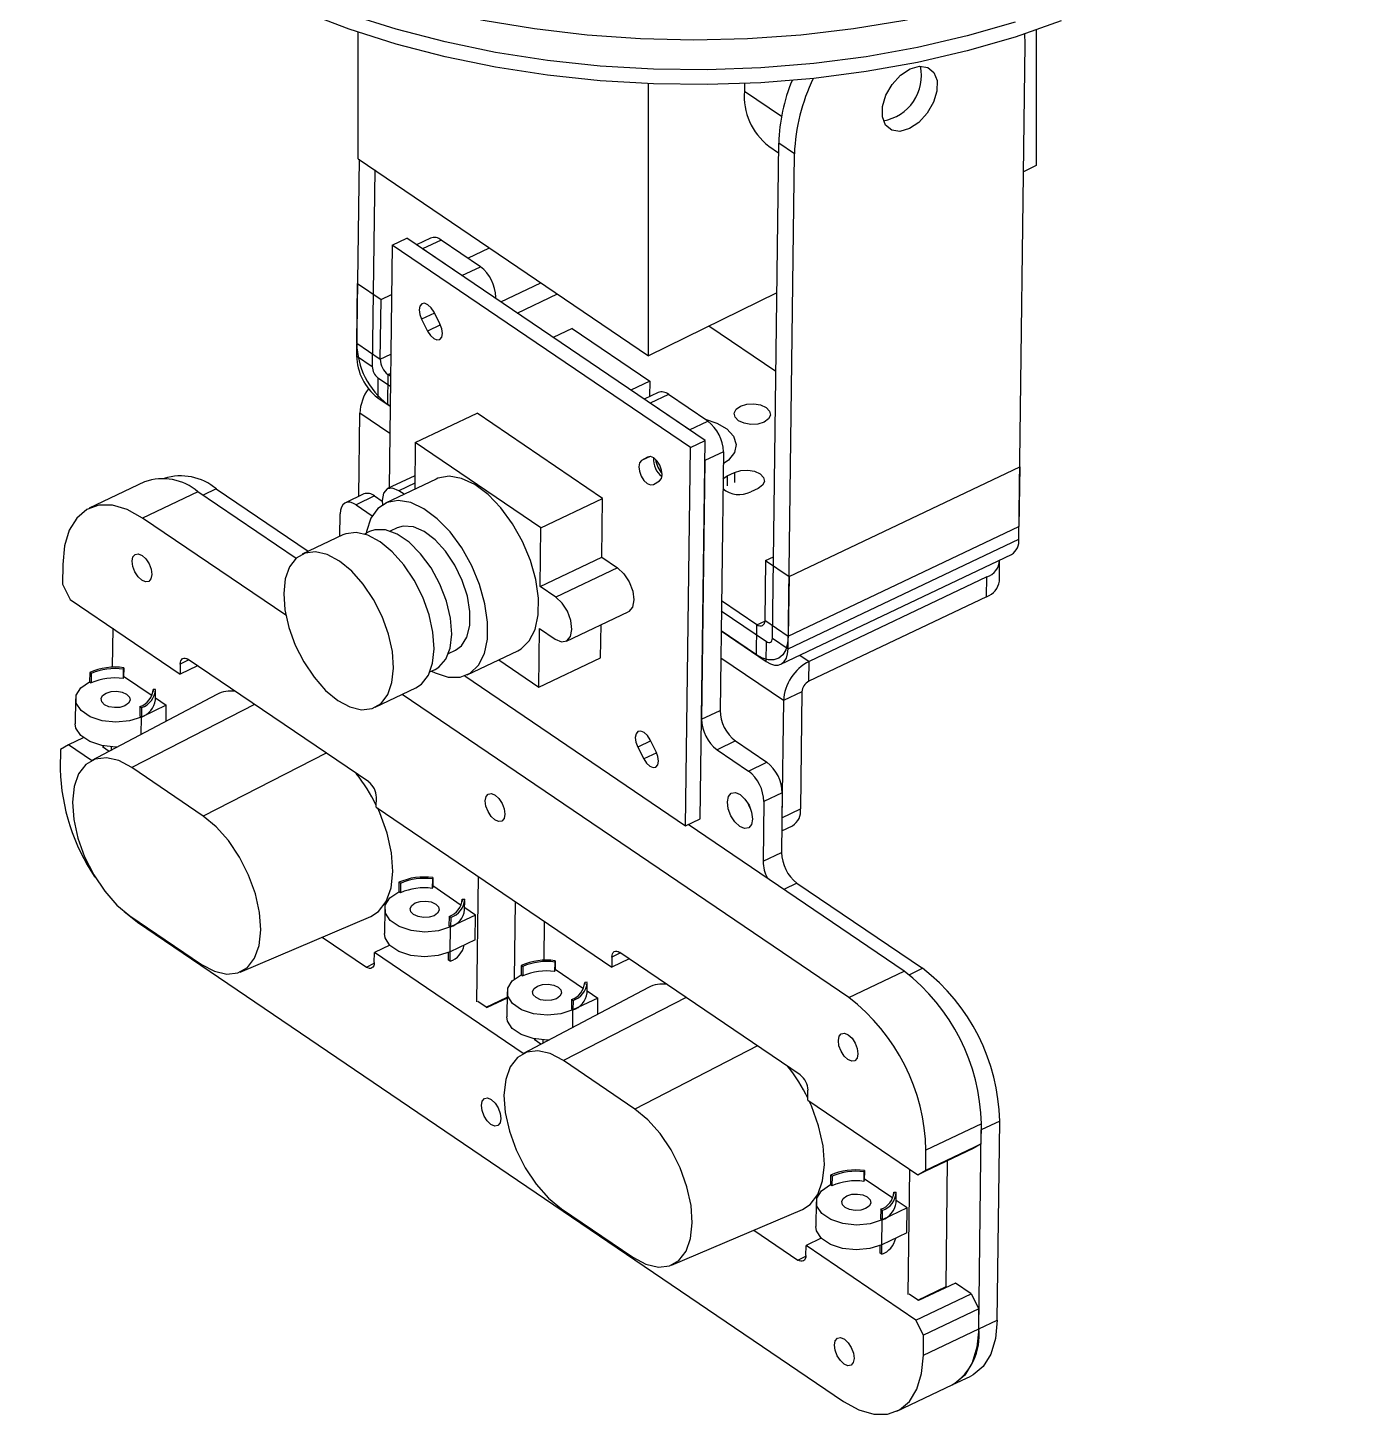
# Model space of a CAD drawing. Header units: millimetres. Extents: x 0 to 597, y 0 to 420.
# Drawn here: x 188.96 to 225.63, y 72.03 to 110.19 of the extents above; entities that cross this region are included whole.
import ezdxf

# ---------------------------------------------------------------- set-up
doc = ezdxf.new("R2010")
doc.units = ezdxf.units.MM

msp = doc.modelspace()

# ---------------------------------------------------------------- linework, layer by layer
at = {"color": 7, "linetype": 'Continuous', "lineweight": 25}
for p, q in [((198.052, 106.584), (198.052, 110.064)), ((216.405, 109.743), (216.398, 110.019)), ((216.707, 110.123), (216.707, 106.395)), ((216.231, 96.115), (216.405, 109.743)), ((206.041, 101.16), (206.041, 108.646)), ((208.682, 108.652), (208.682, 108.444)), ((209.349, 106.933), (209.621, 106.748)), ((209.451, 93.386), (209.625, 107.015)), ((210.057, 106.721), (209.625, 107.015)), ((198.077, 106.568), (198.007, 101.156)), ((198.052, 106.584), (206.041, 101.16)), ((209.882, 93.093), (210.057, 106.721)), ((198.508, 106.275), (198.439, 100.863)), ((216.707, 106.395), (216.36, 106.225)), ((198.989, 104.203), (198.904, 97.521)), ((198.989, 104.203), (199.395, 104.396)), ((207.194, 98.632), (198.989, 104.203)), ((207.6, 98.825), (199.395, 104.396)), ((200.041, 104.399), (199.659, 104.217)), ((200.335, 104.345), (199.827, 104.103)), ((201.414, 103.612), (200.335, 104.345)), ((200.907, 103.37), (199.827, 104.103)), ((201.072, 103.844), (201.669, 104.128)), ((200.907, 103.37), (201.414, 103.612)), ((198.012, 101.502), (198.033, 103.145)), ((198.033, 103.145), (198.681, 102.705)), ((198.66, 101.062), (198.681, 102.705)), ((198.681, 102.705), (198.972, 102.844)), ((201.839, 102.737), (201.839, 102.771)), ((209.572, 102.893), (206.041, 101.16)), ((200.304, 102.036), (200.139, 102.363)), ((199.798, 102.165), (199.963, 101.838)), ((203.938, 101.911), (203.419, 101.664)), ((203.938, 101.911), (206.075, 100.46)), ((209.544, 100.728), (207.705, 101.977)), ((198.007, 101.156), (198.439, 100.863)), ((198.012, 101.502), (198.66, 101.062)), ((198.596, 100.553), (198.589, 100.005)), ((198.596, 100.553), (198.939, 100.32)), ((198.872, 100.642), (198.862, 99.82)), ((198.943, 100.594), (198.872, 100.642)), ((206.075, 100.46), (205.556, 100.213)), ((206.075, 100.46), (206.07, 100.036)), ((198.589, 100.005), (198.932, 99.772)), ((206.303, 100.147), (205.921, 99.965)), ((206.596, 100.093), (206.088, 99.851)), ((207.676, 99.36), (206.596, 100.093)), ((198.932, 99.772), (198.862, 99.82)), ((207.168, 99.118), (206.088, 99.851)), ((198.067, 97.288), (198.096, 99.584)), ((199.624, 98.768), (201.325, 99.577)), ((204.78, 97.232), (201.325, 99.577)), ((207.168, 99.118), (207.676, 99.36)), ((199.624, 98.768), (199.608, 97.485)), ((203.079, 96.422), (199.624, 98.768)), ((207.061, 88.225), (207.194, 98.632)), ((207.194, 98.632), (207.6, 98.825)), ((207.467, 88.418), (207.6, 98.825)), ((208.101, 98.519), (207.593, 98.277)), ((208.101, 98.519), (208.01, 91.398)), ((206.017, 98.372), (205.846, 98.273)), ((207.593, 98.277), (207.502, 91.157)), ((209.908, 95.082), (216.256, 98.104)), ((216.256, 98.104), (216.235, 96.461)), ((200.199, 97.766), (198.802, 97.101)), ((199.612, 97.858), (198.863, 97.502)), ((206.176, 97.619), (206.347, 97.718)), ((208.091, 97.773), (208.206, 97.853)), ((208.206, 97.853), (208.409, 97.95)), ((192.176, 97.688), (190.652, 96.963)), ((193.644, 97.417), (192.12, 96.692)), ((196.344, 95.584), (193.644, 97.417)), ((194.149, 97.495), (196.679, 95.777)), ((198.209, 97.356), (197.701, 97.114)), ((199.317, 97.346), (199.172, 97.445)), ((209.057, 97.51), (208.854, 97.413)), ((198.503, 97.301), (197.995, 97.06)), ((197.995, 97.06), (198.439, 96.758)), ((198.503, 97.301), (198.711, 97.16)), ((203.079, 96.422), (204.78, 97.232)), ((204.759, 95.616), (204.78, 97.232)), ((196.061, 94.016), (192.12, 96.692)), ((197.548, 96.191), (197.556, 96.805)), ((197.629, 96.229), (196.511, 95.697)), ((198.364, 96.321), (198.222, 96.253)), ((199.124, 96.424), (198.931, 96.332)), ((203.058, 94.806), (203.079, 96.422)), ((209.887, 93.439), (216.235, 96.461)), ((209.882, 93.093), (216.231, 96.115)), ((189.926, 95.419), (189.919, 94.872)), ((203.058, 94.806), (204.759, 95.616)), ((204.759, 95.616), (205.191, 95.323)), ((209.26, 95.522), (209.239, 93.879)), ((209.26, 95.522), (209.479, 95.626)), ((209.26, 95.522), (209.908, 95.082)), ((209.684, 92.67), (216.032, 95.692)), ((215.697, 94.955), (215.704, 95.503)), ((205.191, 95.323), (203.49, 94.513)), ((209.908, 95.082), (209.887, 93.439)), ((215.351, 95.076), (210.46, 92.747)), ((215.344, 94.528), (215.351, 95.076)), ((189.919, 94.872), (190.131, 94.451)), ((203.49, 94.513), (203.058, 94.806)), ((190.131, 94.451), (193.154, 92.399)), ((209.02, 93.751), (208.048, 94.411)), ((215.344, 94.528), (210.453, 92.2)), ((203.783, 93.306), (205.485, 94.116)), ((208.045, 94.137), (209.289, 93.292)), ((191.298, 93.659), (191.284, 92.586)), ((203.023, 92.04), (203.043, 93.656)), ((203.043, 93.656), (203.475, 93.363)), ((204.724, 92.85), (204.736, 93.759)), ((209.009, 92.93), (208.038, 93.589)), ((208.038, 93.589), (209.282, 92.744)), ((209.009, 92.93), (209.02, 93.751)), ((209.239, 93.879), (209.887, 93.439)), ((209.282, 92.744), (209.289, 93.292)), ((209.451, 93.386), (209.882, 93.093)), ((198.343, 89.428), (193.377, 92.8)), ((200.535, 92.961), (200.729, 93.053)), ((201.051, 92.376), (202.448, 93.041)), ((201.919, 92.789), (203.023, 92.04)), ((203.023, 92.04), (204.724, 92.85)), ((210.453, 92.2), (210.46, 92.747)), ((190.666, 92.445), (190.663, 92.184)), ((190.666, 92.445), (190.709, 92.415)), ((190.709, 92.415), (190.706, 92.155)), ((191.587, 92.536), (191.583, 92.276)), ((191.587, 92.536), (191.6, 92.573)), ((191.6, 92.573), (191.597, 92.313)), ((193.158, 92.673), (193.154, 92.399)), ((193.633, 92.626), (193.154, 92.399)), ((200.027, 92.461), (200.169, 92.528)), ((190.663, 92.184), (190.706, 92.155)), ((191.583, 92.276), (191.597, 92.313)), ((191.597, 92.342), (192.381, 91.81)), ((192.411, 91.976), (192.41, 91.919)), ((192.478, 91.977), (192.411, 91.976)), ((198.517, 91.484), (199.635, 92.016)), ((200.986, 92.349), (207.061, 88.225)), ((190.275, 91.715), (190.267, 91.03)), ((194.162, 91.838), (190.704, 90.012)), ((192.475, 91.687), (192.479, 91.947)), ((192.476, 91.745), (192.773, 91.543)), ((211.552, 83.497), (199.266, 91.84)), ((209.755, 91.667), (209.714, 88.445)), ((210.263, 91.909), (209.755, 91.667)), ((210.263, 91.909), (210.222, 88.687)), ((192.048, 91.506), (192.045, 91.246)), ((192.045, 91.246), (192.088, 91.217)), ((192.048, 91.506), (192.091, 91.477)), ((192.773, 91.543), (192.088, 91.217)), ((192.091, 91.477), (192.088, 91.217)), ((192.768, 91.102), (192.773, 91.543)), ((207.502, 91.157), (208.01, 91.398)), ((190.08, 90.453), (189.861, 90.325)), ((190.488, 90.647), (190.08, 90.453)), ((190.718, 90.02), (190.08, 90.453)), ((206.252, 90.262), (206.087, 90.589)), ((208.435, 90.557), (207.927, 90.316)), ((208.435, 90.557), (209.298, 89.971)), ((189.861, 90.325), (189.854, 89.778)), ((191.02, 90.401), (191.054, 90.417)), ((191.02, 90.401), (191.204, 90.276)), ((191.256, 90.393), (191.255, 90.303)), ((205.745, 90.391), (205.91, 90.064)), ((207.927, 90.316), (208.79, 89.729)), ((193.789, 88.49), (191.824, 89.824)), ((208.79, 89.729), (209.298, 89.971)), ((198.552, 88.734), (198.555, 89.007)), ((209.723, 89.13), (209.215, 88.888)), ((209.723, 89.13), (209.702, 87.487)), ((198.552, 88.734), (205.029, 84.335)), ((209.215, 88.888), (209.194, 87.245)), ((209.714, 88.445), (210.222, 88.687)), ((207.061, 88.225), (207.467, 88.418)), ((213.076, 84.223), (207.132, 88.259)), ((209.71, 88.084), (210.004, 88.224)), ((209.194, 87.245), (209.702, 87.487)), ((199.173, 86.668), (199.17, 86.408)), ((199.216, 86.639), (199.173, 86.668)), ((199.216, 86.639), (199.213, 86.379)), ((200.094, 86.76), (200.09, 86.499)), ((200.107, 86.797), (200.094, 86.76)), ((200.107, 86.797), (200.104, 86.537)), ((201.315, 83.381), (201.359, 86.827)), ((210.127, 86.646), (213.581, 84.3)), ((199.213, 86.379), (199.17, 86.408)), ((200.104, 86.537), (200.09, 86.499)), ((200.888, 86.033), (200.104, 86.566)), ((198.782, 85.938), (198.774, 85.254)), ((200.918, 86.2), (200.917, 86.143)), ((200.918, 86.2), (200.984, 86.201)), ((200.982, 85.91), (200.985, 86.17)), ((201.28, 85.767), (200.983, 85.969)), ((202.358, 84.012), (202.385, 86.131)), ((191.61, 85.864), (191.978, 85.573)), ((191.772, 85.743), (193.737, 84.409)), ((191.978, 85.573), (211.41, 72.378)), ((194.803, 84.195), (198.401, 85.728)), ((200.555, 85.73), (200.551, 85.47)), ((200.598, 85.701), (200.555, 85.73)), ((201.28, 85.767), (200.595, 85.441)), ((200.598, 85.701), (200.595, 85.441)), ((201.272, 85.082), (201.28, 85.767)), ((203.173, 85.596), (203.159, 84.523)), ((197.064, 85.158), (198.278, 84.334)), ((200.595, 85.441), (200.551, 85.47)), ((200.586, 84.756), (200.595, 85.441)), ((198.497, 84.461), (198.501, 84.735)), ((198.92, 84.935), (198.501, 84.735)), ((202.593, 81.956), (198.501, 84.735)), ((200.539, 84.525), (200.542, 84.736)), ((200.583, 84.496), (200.586, 84.756)), ((201.272, 85.082), (200.586, 84.756)), ((210.218, 81.365), (205.252, 84.736)), ((200.583, 84.496), (200.539, 84.525)), ((202.541, 84.381), (202.538, 84.121)), ((202.541, 84.381), (202.584, 84.352)), ((202.584, 84.352), (202.581, 84.092)), ((203.462, 84.473), (203.458, 84.212)), ((203.462, 84.473), (203.475, 84.51)), ((203.475, 84.51), (203.472, 84.249)), ((205.033, 84.609), (205.029, 84.335)), ((205.508, 84.563), (205.029, 84.335)), ((202.538, 84.121), (202.581, 84.092)), ((203.458, 84.212), (203.472, 84.249)), ((203.472, 84.279), (204.256, 83.746)), ((211.552, 83.497), (213.076, 84.223)), ((202.15, 83.651), (202.142, 82.967)), ((206.038, 83.774), (202.579, 81.949)), ((204.286, 83.913), (204.285, 83.856)), ((204.353, 83.914), (204.286, 83.913)), ((204.35, 83.623), (204.354, 83.883)), ((204.351, 83.682), (204.648, 83.48)), ((201.341, 83.393), (201.6, 83.217)), ((202.148, 83.479), (201.6, 83.217)), ((203.923, 83.443), (203.92, 83.183)), ((203.923, 83.443), (203.966, 83.414)), ((204.648, 83.48), (203.963, 83.153)), ((203.966, 83.414), (203.963, 83.153)), ((204.643, 83.038), (204.648, 83.48)), ((203.92, 83.183), (203.963, 83.153)), ((202.895, 82.338), (202.929, 82.354)), ((203.079, 82.213), (202.895, 82.338)), ((203.131, 82.33), (203.13, 82.24)), ((205.664, 80.426), (203.699, 81.76)), ((210.427, 80.67), (210.43, 80.944)), ((210.427, 80.67), (213.45, 78.618)), ((215.2, 80.018), (213.676, 79.293)), ((215.128, 74.376), (215.198, 79.854)), ((215.193, 79.47), (215.2, 80.018)), ((215.705, 80.095), (215.198, 79.854)), ((215.635, 74.618), (215.705, 80.095)), ((213.669, 78.745), (215.193, 79.47)), ((215.193, 79.47), (214.973, 79.343)), ((214.973, 79.343), (213.45, 78.618)), ((213.669, 78.745), (213.676, 79.293)), ((214.228, 75.54), (214.272, 79.009)), ((211.969, 78.696), (211.965, 78.436)), ((211.982, 78.733), (211.969, 78.696)), ((211.982, 78.733), (211.979, 78.473)), ((213.19, 75.318), (213.234, 78.764)), ((213.45, 78.618), (213.669, 78.745)), ((211.048, 78.605), (211.045, 78.345)), ((211.088, 78.315), (211.045, 78.345)), ((211.091, 78.576), (211.048, 78.605)), ((211.091, 78.576), (211.088, 78.315)), ((211.979, 78.473), (211.965, 78.436)), ((212.763, 77.97), (211.979, 78.502)), ((210.657, 77.875), (210.649, 77.19)), ((212.793, 78.137), (212.792, 78.079)), ((212.793, 78.137), (212.86, 78.138)), ((212.857, 77.847), (212.86, 78.107)), ((213.155, 77.704), (212.858, 77.906)), ((203.647, 77.68), (205.612, 76.346)), ((206.678, 76.131), (210.276, 77.665)), ((212.43, 77.667), (212.427, 77.406)), ((212.473, 77.637), (212.43, 77.667)), ((213.155, 77.704), (212.47, 77.377)), ((212.473, 77.637), (212.47, 77.377)), ((213.147, 77.019), (213.155, 77.704)), ((208.939, 77.095), (210.153, 76.271)), ((212.47, 77.377), (212.427, 77.406)), ((212.461, 76.692), (212.47, 77.377)), ((210.795, 76.871), (210.376, 76.672)), ((213.147, 77.019), (212.461, 76.692)), ((210.372, 76.398), (210.376, 76.672)), ((213.399, 74.619), (210.376, 76.672)), ((212.414, 76.462), (212.417, 76.673)), ((212.458, 76.432), (212.414, 76.462)), ((212.458, 76.432), (212.461, 76.692)), ((214.49, 75.638), (213.475, 75.154)), ((214.922, 75.344), (214.49, 75.638)), ((213.475, 75.154), (213.216, 75.33)), ((213.399, 74.619), (214.922, 75.344)), ((214.227, 75.512), (214.228, 75.54)), ((214.922, 75.344), (215.135, 74.924)), ((215.135, 74.924), (213.611, 74.199)), ((215.128, 74.376), (215.135, 74.924)), ((213.611, 74.199), (213.399, 74.619)), ((215.128, 74.376), (215.635, 74.618)), ((213.604, 73.651), (215.128, 74.376)), ((213.604, 73.651), (213.611, 74.199)), ((214.401, 72.833), (214.909, 73.074)), ((212.878, 72.107), (214.401, 72.833))]:
    msp.add_line(p, q, dxfattribs=at)
at = {"color": 8, "linetype": 'Continuous', "lineweight": 25}
for p, q in [((208.682, 108.444), (209.702, 107.752)), ((201.978, 102.642), (203.083, 103.168)), ((201.839, 102.771), (201.81, 102.757)), ((202.43, 102.335), (203.535, 102.862)), ((200.154, 102.334), (199.798, 102.165)), ((200.318, 102.007), (199.963, 101.838)), ((198.66, 101.062), (198.951, 101.201)), ((198.872, 100.642), (198.944, 100.676)), ((198.923, 99.023), (198.096, 99.584)), ((206.084, 98.386), (205.846, 98.273)), ((206.032, 98.379), (206.017, 98.372)), ((208.206, 97.853), (208.202, 97.579)), ((208.409, 97.95), (208.406, 97.676)), ((194.149, 97.495), (193.785, 97.321)), ((199.61, 97.654), (199.172, 97.445)), ((209.02, 93.751), (209.238, 93.855)), ((193.397, 92.786), (193.158, 92.673)), ((209.755, 91.667), (208.028, 92.84)), ((210.207, 92.919), (210.46, 92.747)), ((195.204, 91.559), (191.824, 89.824)), ((192.082, 90.739), (192.088, 91.217)), ((206.101, 90.561), (205.745, 90.391)), ((197.169, 90.225), (193.789, 88.49)), ((206.266, 90.233), (205.91, 90.064)), ((210.127, 86.646), (209.762, 86.472)), ((205.272, 84.723), (205.033, 84.609)), ((198.278, 84.334), (198.496, 84.438)), ((213.212, 84.124), (213.581, 84.3)), ((201.576, 83.233), (202.149, 83.506)), ((207.079, 83.496), (203.699, 81.76)), ((203.957, 82.676), (203.963, 83.153)), ((209.044, 82.162), (205.664, 80.426)), ((210.153, 76.271), (210.371, 76.374)), ((213.451, 75.17), (214.228, 75.54))]:
    msp.add_line(p, q, dxfattribs=at)
at = {"color": 7, "linetype": 'Continuous', "lineweight": 25, "flags": 128}
for points in [[(207.293, 109.846), (205.818, 109.88), (204.352, 109.983), (202.906, 110.154), (201.488, 110.391), (200.107, 110.693), (198.773, 111.058), (197.495, 111.484), (196.28, 111.969), (195.136, 112.508), (194.071, 113.098), (193.092, 113.736), (192.205, 114.417), (191.416, 115.138), (190.73, 115.892), (190.151, 116.677), (189.684, 117.485), (189.33, 118.313), (189.094, 119.154), (188.975, 120.003), (188.96, 120.43)], [(225.627, 120.43), (225.612, 120.003), (225.493, 119.154), (225.256, 118.313), (224.903, 117.485), (224.435, 116.677), (223.857, 115.892), (223.17, 115.138), (222.381, 114.417), (221.494, 113.736), (220.515, 113.098), (219.451, 112.508), (218.307, 111.969), (217.092, 111.484), (215.813, 111.058), (214.479, 110.693), (213.099, 110.391), (211.681, 110.154), (210.234, 109.983), (208.768, 109.88), (207.293, 109.846)], [(217.398, 110.374), (216.134, 109.933), (214.813, 109.553), (213.444, 109.234), (212.034, 108.981), (210.594, 108.794), (209.132, 108.675), (207.658, 108.623), (206.182, 108.641), (204.713, 108.727), (203.261, 108.88), (201.835, 109.101), (200.444, 109.387), (199.098, 109.737), (197.805, 110.149), (196.573, 110.619)], [(216.134, 110.341), (214.813, 109.961), (213.444, 109.643), (212.034, 109.389), (210.594, 109.202), (209.132, 109.083), (207.658, 109.032), (206.182, 109.049), (204.713, 109.135), (203.261, 109.289), (201.835, 109.509), (200.444, 109.796), (199.098, 110.146), (197.805, 110.557)], [(213.22, 107.411), (212.96, 107.336), (212.733, 107.37), (212.566, 107.508), (212.479, 107.733), (212.482, 108.018), (212.576, 108.329), (212.749, 108.629), (212.98, 108.881), (213.241, 109.054), (213.501, 109.129), (213.728, 109.095), (213.896, 108.957), (213.983, 108.732), (213.979, 108.447), (213.885, 108.136), (213.712, 107.836), (213.481, 107.584), (213.22, 107.411)], [(200.139, 102.363), (200.063, 102.48), (199.972, 102.565), (199.881, 102.604), (199.803, 102.591), (199.75, 102.528), (199.731, 102.425), (199.747, 102.298), (199.798, 102.165)], [(199.963, 101.838), (200.039, 101.72), (200.13, 101.636), (200.221, 101.597), (200.299, 101.61), (200.352, 101.672), (200.371, 101.776), (200.354, 101.903), (200.304, 102.036)], [(209.221, 99.334), (209.051, 99.281), (208.857, 99.27), (208.67, 99.302), (208.517, 99.372), (208.422, 99.47), (208.399, 99.581), (208.453, 99.687), (208.574, 99.774), (208.744, 99.826), (208.938, 99.837), (209.126, 99.805), (209.278, 99.735), (209.373, 99.637), (209.396, 99.526), (209.343, 99.42), (209.221, 99.334)], [(207.598, 99.413), (207.918, 99.309), (208.197, 99.146), (208.381, 98.943), (208.453, 98.72), (208.406, 98.495), (208.245, 98.29), (208.096, 98.182)], [(205.846, 98.273), (205.793, 98.21), (205.774, 98.107), (205.79, 97.98), (205.84, 97.847), (205.917, 97.729), (206.007, 97.645), (206.098, 97.606), (206.176, 97.619)], [(206.347, 97.718), (206.4, 97.781), (206.419, 97.884), (206.403, 98.011), (206.352, 98.144), (206.276, 98.261), (206.186, 98.346), (206.094, 98.385), (206.017, 98.372)], [(202.448, 93.041), (202.535, 93.09), (202.762, 93.309), (202.921, 93.627), (203.005, 94.027), (203.011, 94.492), (202.938, 95), (202.79, 95.526), (202.573, 96.047), (202.297, 96.537), (201.976, 96.975), (201.625, 97.339), (201.259, 97.613), (200.896, 97.783), (200.554, 97.842), (200.247, 97.787), (200.199, 97.766)], [(208.409, 97.95), (208.58, 98.002), (208.773, 98.013), (208.961, 97.981), (209.114, 97.911), (209.209, 97.813), (209.231, 97.702), (209.178, 97.596), (209.057, 97.51)], [(199.172, 97.445), (198.998, 97.519), (198.849, 97.494), (198.748, 97.374), (198.711, 97.178), (198.719, 97.055)], [(192.12, 96.692), (191.698, 96.925), (191.291, 97.045), (190.915, 97.045), (190.583, 96.927), (190.309, 96.694), (190.104, 96.356), (189.974, 95.925), (189.926, 95.419)], [(197.995, 97.06), (197.91, 97.106), (197.829, 97.13), (197.754, 97.13), (197.687, 97.106), (197.633, 97.06), (197.592, 96.992), (197.566, 96.906), (197.556, 96.805)], [(200.073, 92.483), (200.174, 92.431), (200.529, 92.316), (200.855, 92.314), (201.138, 92.425), (201.365, 92.644), (201.524, 92.962), (201.609, 93.362), (201.615, 93.827), (201.542, 94.335), (201.393, 94.861), (201.176, 95.382), (200.901, 95.872), (200.58, 96.31), (200.228, 96.674), (199.862, 96.948), (199.5, 97.118), (199.157, 97.177), (198.85, 97.122), (198.594, 96.956), (198.4, 96.686), (198.277, 96.325), (198.262, 96.241)], [(199.635, 92.016), (199.798, 92.125), (199.983, 92.366), (200.1, 92.695), (200.143, 93.096), (200.111, 93.548), (200.004, 94.03), (199.829, 94.515), (199.593, 94.981), (199.31, 95.404), (198.992, 95.763), (198.656, 96.039), (198.319, 96.22), (197.998, 96.295), (197.709, 96.261), (197.629, 96.229)], [(200.169, 92.528), (200.27, 92.589), (200.461, 92.805), (200.582, 93.115), (200.627, 93.501), (200.593, 93.941), (200.481, 94.409), (200.299, 94.877), (200.057, 95.32), (199.769, 95.71), (199.452, 96.026), (199.124, 96.249), (198.805, 96.365), (198.512, 96.369), (198.364, 96.321)], [(200.729, 93.053), (200.893, 93.173), (201.044, 93.411), (201.124, 93.732), (201.129, 94.117), (201.058, 94.54), (200.916, 94.976), (200.713, 95.397), (200.459, 95.777), (200.173, 96.092), (199.87, 96.321), (199.572, 96.451), (199.295, 96.474), (199.124, 96.424)], [(191.833, 95.506), (191.855, 95.623), (191.915, 95.694), (192.003, 95.709), (192.107, 95.665), (192.21, 95.569), (192.297, 95.435), (192.354, 95.284), (192.373, 95.139), (192.35, 95.022), (192.29, 94.951), (192.202, 94.936), (192.098, 94.98), (191.995, 95.077), (191.909, 95.21), (191.852, 95.361), (191.833, 95.506)], [(196.003, 94.617), (196.035, 94.164), (196.142, 93.683), (196.317, 93.198), (196.553, 92.732), (196.837, 92.309), (197.154, 91.95), (197.49, 91.673), (197.827, 91.493), (198.148, 91.418), (198.438, 91.452), (198.681, 91.593), (198.865, 91.834), (198.982, 92.163), (199.026, 92.564), (198.993, 93.017), (198.887, 93.498), (198.711, 93.983), (198.476, 94.45), (198.192, 94.872), (197.875, 95.231), (197.539, 95.508), (197.202, 95.688), (196.881, 95.763), (196.591, 95.729), (196.348, 95.588), (196.163, 95.347), (196.046, 95.018), (196.003, 94.617)], [(205.191, 95.323), (205.364, 95.161), (205.51, 94.937), (205.606, 94.683), (205.637, 94.44), (205.6, 94.243), (205.499, 94.123), (205.485, 94.116)], [(203.475, 93.363), (203.649, 93.288), (203.798, 93.313), (203.899, 93.433), (203.936, 93.63), (203.904, 93.873), (203.808, 94.127), (203.663, 94.351), (203.49, 94.513)], [(209.239, 93.879), (209.234, 93.828), (209.221, 93.785), (209.201, 93.751), (209.173, 93.728), (209.14, 93.716), (209.103, 93.716), (209.062, 93.728), (209.02, 93.751)], [(209.887, 93.439), (209.868, 93.236), (209.816, 93.064), (209.734, 92.929), (209.624, 92.836), (209.491, 92.788), (209.341, 92.789), (209.178, 92.836), (209.009, 92.93)], [(209.289, 93.292), (209.32, 93.275), (209.35, 93.266), (209.378, 93.266), (209.402, 93.275), (209.422, 93.292), (209.438, 93.317), (209.447, 93.349), (209.451, 93.386)], [(193.158, 92.673), (193.163, 92.723), (193.175, 92.766), (193.196, 92.8), (193.223, 92.823), (193.257, 92.835), (193.294, 92.835), (193.335, 92.823), (193.377, 92.8)], [(209.282, 92.744), (209.398, 92.681), (209.509, 92.648), (209.612, 92.648), (209.703, 92.68), (209.778, 92.744), (209.834, 92.836), (209.869, 92.954), (209.882, 93.093)], [(192.088, 91.217), (191.758, 91.11), (191.382, 91.074), (191.006, 91.113), (190.674, 91.224), (190.426, 91.392), (190.293, 91.597), (190.291, 91.815), (190.419, 92.019), (190.663, 92.184)], [(191.68, 91.846), (191.756, 91.767), (191.774, 91.679), (191.731, 91.594), (191.634, 91.525), (191.498, 91.483), (191.343, 91.474), (191.193, 91.499), (191.071, 91.556), (190.995, 91.634), (190.977, 91.722), (191.019, 91.808), (191.116, 91.877), (191.253, 91.919), (191.408, 91.928), (191.558, 91.902), (191.68, 91.846)], [(191.418, 90.389), (191.374, 90.389), (190.997, 90.429), (190.665, 90.539), (190.418, 90.707), (190.285, 90.912), (190.267, 91.03)], [(206.087, 90.589), (206.01, 90.707), (205.92, 90.792), (205.829, 90.83), (205.751, 90.817), (205.698, 90.755), (205.678, 90.652), (205.695, 90.524), (205.745, 90.391)], [(191.824, 89.824), (191.465, 90.016), (191.124, 90.096), (190.815, 90.06), (190.557, 89.909), (190.36, 89.653), (190.236, 89.302), (190.189, 88.876), (190.224, 88.394), (190.337, 87.882), (190.524, 87.365), (190.775, 86.869), (191.077, 86.419), (191.415, 86.037), (191.772, 85.743)], [(205.91, 90.064), (205.987, 89.947), (206.077, 89.862), (206.168, 89.823), (206.246, 89.836), (206.299, 89.899), (206.319, 90.002), (206.302, 90.13), (206.252, 90.262)], [(201.549, 88.909), (201.571, 89.026), (201.631, 89.097), (201.719, 89.112), (201.823, 89.068), (201.926, 88.972), (202.012, 88.838), (202.07, 88.687), (202.088, 88.542), (202.066, 88.425), (202.006, 88.354), (201.918, 88.339), (201.814, 88.383), (201.711, 88.479), (201.625, 88.613), (201.568, 88.764), (201.549, 88.909)], [(208.904, 88.409), (208.876, 88.259), (208.799, 88.168), (208.686, 88.149), (208.553, 88.205), (208.421, 88.328), (208.31, 88.499), (208.237, 88.692), (208.213, 88.878), (208.242, 89.028), (208.318, 89.119), (208.432, 89.138), (208.564, 89.082), (208.696, 88.959), (208.807, 88.787), (208.88, 88.594), (208.904, 88.409)], [(198.401, 85.728), (198.615, 85.865), (198.824, 86.138), (198.957, 86.512), (199.006, 86.966), (198.969, 87.479), (198.848, 88.024), (198.649, 88.575), (198.589, 88.708)], [(208.855, 88.674), (208.818, 88.741), (208.77, 88.854)], [(208.855, 88.674), (208.818, 88.741), (208.77, 88.854)], [(193.737, 84.409), (194.095, 84.217), (194.437, 84.137), (194.745, 84.173), (195.004, 84.323), (195.201, 84.58), (195.325, 84.93), (195.371, 85.357), (195.337, 85.838), (195.223, 86.35), (195.037, 86.867), (194.786, 87.363), (194.484, 87.814), (194.146, 88.195), (193.789, 88.49)], [(200.595, 85.441), (200.265, 85.333), (199.889, 85.297), (199.513, 85.337), (199.181, 85.447), (198.933, 85.615), (198.8, 85.821), (198.798, 86.039), (198.926, 86.243), (199.17, 86.408)], [(199.577, 85.779), (199.501, 85.858), (199.483, 85.946), (199.526, 86.031), (199.623, 86.1), (199.759, 86.142), (199.914, 86.151), (200.065, 86.126), (200.187, 86.069), (200.263, 85.991), (200.281, 85.902), (200.238, 85.817), (200.141, 85.748), (200.005, 85.706), (199.85, 85.697), (199.7, 85.723), (199.577, 85.779)], [(200.586, 84.756), (200.256, 84.649), (199.881, 84.613), (199.504, 84.652), (199.172, 84.763), (198.924, 84.931), (198.791, 85.136), (198.774, 85.254)], [(205.033, 84.609), (205.038, 84.66), (205.05, 84.703), (205.071, 84.737), (205.098, 84.76), (205.132, 84.772), (205.169, 84.772), (205.21, 84.76), (205.252, 84.736)], [(198.497, 84.461), (198.493, 84.41), (198.48, 84.367), (198.459, 84.334), (198.432, 84.31), (198.398, 84.299), (198.361, 84.299), (198.32, 84.311), (198.278, 84.334)], [(203.963, 83.153), (203.633, 83.046), (203.258, 83.01), (202.881, 83.05), (202.549, 83.16), (202.301, 83.328), (202.168, 83.534), (202.166, 83.751), (202.294, 83.955), (202.538, 84.121)], [(203.555, 83.782), (203.631, 83.704), (203.649, 83.615), (203.606, 83.53), (203.509, 83.461), (203.373, 83.419), (203.218, 83.41), (203.068, 83.436), (202.946, 83.492), (202.87, 83.571), (202.852, 83.659), (202.894, 83.744), (202.991, 83.813), (203.128, 83.855), (203.283, 83.864), (203.433, 83.839), (203.555, 83.782)], [(203.293, 82.326), (203.249, 82.326), (202.872, 82.365), (202.54, 82.476), (202.293, 82.644), (202.16, 82.849), (202.142, 82.967)], [(211.265, 82.311), (211.287, 82.428), (211.347, 82.5), (211.435, 82.515), (211.539, 82.47), (211.642, 82.374), (211.728, 82.241), (211.786, 82.09), (211.804, 81.945), (211.782, 81.828), (211.722, 81.756), (211.634, 81.742), (211.53, 81.786), (211.427, 81.882), (211.341, 82.016), (211.283, 82.166), (211.265, 82.311)], [(203.699, 81.76), (203.34, 81.952), (202.999, 82.032), (202.69, 81.996), (202.432, 81.846), (202.235, 81.589), (202.111, 81.239), (202.064, 80.812), (202.099, 80.331), (202.212, 79.819), (202.399, 79.302), (202.65, 78.806), (202.952, 78.356), (203.29, 77.974), (203.647, 77.68)], [(201.981, 80.162), (201.959, 80.045), (201.899, 79.973), (201.811, 79.959), (201.707, 80.003), (201.604, 80.099), (201.518, 80.232), (201.46, 80.383), (201.442, 80.528), (201.464, 80.645), (201.524, 80.717), (201.612, 80.731), (201.716, 80.687), (201.819, 80.591), (201.905, 80.457), (201.963, 80.307), (201.981, 80.162)], [(210.276, 77.665), (210.49, 77.802), (210.699, 78.075), (210.832, 78.448), (210.881, 78.903), (210.844, 79.415), (210.723, 79.961), (210.524, 80.512), (210.464, 80.645)], [(205.612, 76.346), (205.97, 76.154), (206.312, 76.074), (206.62, 76.11), (206.879, 76.26), (207.076, 76.517), (207.2, 76.867), (207.246, 77.294), (207.212, 77.775), (207.098, 78.287), (206.912, 78.804), (206.661, 79.3), (206.359, 79.75), (206.021, 80.132), (205.664, 80.426)], [(212.47, 77.377), (212.14, 77.27), (211.764, 77.234), (211.388, 77.274), (211.056, 77.384), (210.808, 77.552), (210.675, 77.757), (210.673, 77.975), (210.801, 78.179), (211.045, 78.345)], [(211.452, 77.716), (211.377, 77.794), (211.359, 77.883), (211.401, 77.968), (211.498, 78.037), (211.634, 78.079), (211.789, 78.088), (211.94, 78.062), (212.062, 78.006), (212.138, 77.928), (212.156, 77.839), (212.113, 77.754), (212.016, 77.685), (211.88, 77.643), (211.725, 77.634), (211.575, 77.66), (211.452, 77.716)], [(212.461, 76.692), (212.131, 76.585), (211.756, 76.549), (211.379, 76.589), (211.047, 76.699), (210.799, 76.867), (210.666, 77.073), (210.649, 77.19)], [(210.372, 76.398), (210.368, 76.347), (210.355, 76.304), (210.334, 76.27), (210.307, 76.247), (210.274, 76.235), (210.236, 76.235), (210.195, 76.247), (210.153, 76.271)], [(215.635, 74.618), (215.587, 74.112), (215.458, 73.682), (215.252, 73.343), (214.978, 73.111), (214.909, 73.074)], [(211.697, 73.564), (211.675, 73.447), (211.615, 73.376), (211.527, 73.361), (211.423, 73.405), (211.32, 73.501), (211.233, 73.635), (211.176, 73.786), (211.158, 73.931), (211.18, 74.048), (211.24, 74.119), (211.328, 74.134), (211.432, 74.09), (211.535, 73.994), (211.621, 73.86), (211.678, 73.709), (211.697, 73.564)], [(215.128, 74.376), (215.079, 73.87), (214.95, 73.44), (214.744, 73.102), (214.47, 72.869), (214.401, 72.833)], [(211.41, 72.378), (211.832, 72.145), (212.239, 72.026), (212.615, 72.025), (212.947, 72.144), (213.221, 72.376), (213.426, 72.714), (213.556, 73.145), (213.604, 73.651)]]:
    msp.add_lwpolyline(points, dxfattribs=at)
at = {"color": 7, "linetype": 'Continuous', "lineweight": 25}
for centre, radius, start, end in [((215.265, 106.518), 5.213, 154.14, 177.7671), ((212.293, 108.869), 1.259, 279.6843, 11.9613), ((210.419, 108.308), 1.743, 175.5248, 232.1076), ((214.565, 106.862), 4.943, 157.7109, 178.2265), ((200.141, 104.118), 0.298, 49.4765, 109.6013), ((200.75, 102.748), 1.09, 1.1948, 52.4078), ((199.499, 101.187), 1.491, 181.1947, 232.4079), ((200.191, 101.548), 2.18, 181.1948, 232.4078), ((198.841, 100.871), 0.401, 181.195, 232.4074), ((199.204, 101.074), 0.545, 181.194, 232.4088), ((199.352, 99.512), 1.258, 143.9943, 176.7499), ((206.403, 99.867), 0.298, 49.4766, 109.6012), ((207.011, 98.496), 1.09, 1.1948, 52.4078), ((206.735, 98.29), 0.555, 174.0404, 234.7827), ((206.953, 98.403), 0.723, 187.8654, 222.294), ((192.676, 96.285), 1.49, 49.4761, 109.6011), ((193.175, 96.347), 1.506, 49.6634, 107.7281), ((198.309, 97.075), 0.298, 49.4765, 109.5997), ((208.539, 98.038), 0.699, 229.7698, 296.7262), ((215.794, 96.062), 0.44, 302.768, 6.8328), ((215.207, 95.55), 0.496, 286.9749, 358.2763), ((215.177, 95.025), 0.524, 288.6047, 352.3695), ((211.066, 91.582), 1.314, 117.4942, 176.2863), ((191.36, 90.856), 1.733, 82.0498, 113.6095), ((191.361, 90.923), 1.628, 82.0495, 113.6099), ((191.358, 90.663), 1.628, 82.0505, 113.6089), ((191.885, 92.008), 0.527, 288.0433, 356.565), ((191.917, 92.011), 0.561, 288.043, 356.5651), ((210.616, 91.886), 0.354, 117.4948, 176.2859), ((191.906, 91.761), 0.574, 288.4677, 352.5064), ((194.548, 91.073), 0.857, 81.6231, 116.7267), ((209.099, 91.421), 1.09, 181.1948, 232.4078), ((208.592, 91.179), 1.09, 181.1948, 232.4078), ((195.41, 89.93), 5.558, 181.5665, 214.1233), ((208.125, 88.866), 1.09, 1.1945, 52.4081), ((208.633, 89.107), 1.09, 1.1948, 52.4078), ((194.412, 86.782), 4.599, 25.8212, 38.7712), ((198.011, 88.996), 0.545, 1.1949, 52.4079), ((209.76, 88.622), 0.467, 301.5442, 8.0568), ((210.792, 87.51), 1.09, 181.1948, 232.4077), ((210.248, 87.264), 1.054, 181.0224, 207.4493), ((199.867, 85.08), 1.733, 82.0498, 113.6095), ((199.868, 85.147), 1.628, 82.0496, 113.6098), ((199.865, 84.887), 1.628, 82.0505, 113.609), ((200.391, 86.231), 0.527, 288.0432, 356.565), ((200.413, 85.985), 0.574, 288.4677, 352.5065), ((200.424, 86.234), 0.561, 288.0428, 356.5653), ((200.393, 85.051), 0.587, 288.8598, 348.9227), ((203.235, 82.793), 1.733, 82.0498, 113.6095), ((203.236, 82.86), 1.628, 82.0495, 113.6099), ((203.233, 82.6), 1.628, 82.0505, 113.6089), ((209.751, 79.904), 5.45, 1.1947, 52.4078), ((210.257, 79.982), 5.45, 1.1947, 52.4079), ((203.76, 83.944), 0.527, 288.0432, 356.565), ((203.781, 83.698), 0.574, 288.4677, 352.5065), ((203.792, 83.947), 0.561, 288.0429, 356.5651), ((206.423, 83.009), 0.857, 81.6231, 116.7267), ((208.227, 79.179), 5.45, 1.1947, 52.4079), ((206.287, 78.718), 4.6, 25.8214, 38.7711), ((209.886, 80.933), 0.545, 1.1949, 52.4079), ((211.742, 77.017), 1.733, 82.0497, 113.6095), ((211.743, 77.084), 1.628, 82.0496, 113.6098), ((211.74, 76.823), 1.628, 82.0504, 113.6091), ((212.266, 78.168), 0.527, 288.0432, 356.5649), ((212.299, 78.171), 0.561, 288.0429, 356.5651), ((212.288, 77.922), 0.574, 288.4676, 352.5067), ((212.268, 76.987), 0.587, 288.8597, 348.9228), ((213.531, 74.185), 1.608, 302.7687, 6.8322)]:
    msp.add_arc(centre, radius, start, end, dxfattribs=at)

doc.saveas('drawing.dxf')
